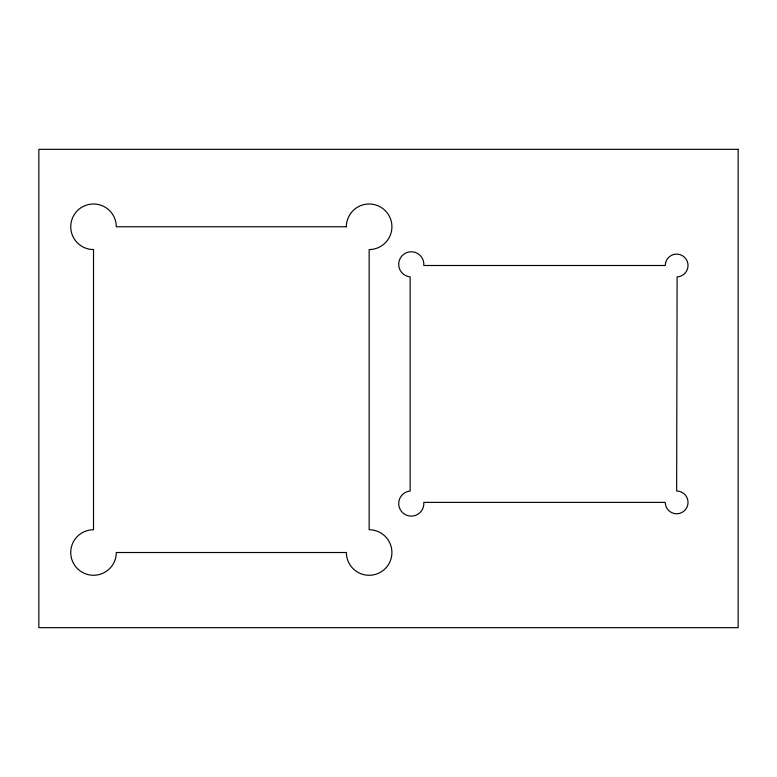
<?xml version="1.0" encoding="UTF-8"?>
<svg xmlns="http://www.w3.org/2000/svg" width="777" height="777" viewBox="0 0 777 777"><rect width="100%" height="100%" fill="white"/><g stroke="black" fill="none" stroke-linecap="round" stroke-linejoin="round"><path stroke-width="1.17" d="M665.539 262.995L665.306 265.501L423.805 265.501A12.578 12.578 0 0 0 412.422 251.826A12.578 12.578 0 0 0 398.747 263.218A12.578 12.578 0 0 0 410.139 276.884L410.139 491.006A12.578 12.578 0 0 0 398.747 504.671A12.578 12.578 0 0 0 412.422 516.064A12.578 12.578 0 0 0 423.805 502.389L665.258 502.389A11.393 11.393 0 0 0 676.65 513.782A11.393 11.393 0 0 0 688.033 502.389A11.393 11.393 0 0 0 676.65 491.006L677.107 276.874A11.393 11.393 0 0 0 688.024 266.035A11.393 11.393 0 0 0 678.175 254.205A11.393 11.393 0 0 0 665.539 262.995M738.15 149.33L38.85 149.33L38.85 627.67L738.15 627.67L738.15 149.33M346.357 226.777L116.297 226.777A22.776 22.776 0 0 0 93.522 203.992A22.776 22.776 0 0 0 70.736 226.777A22.776 22.776 0 0 0 93.522 249.553L93.522 529.729A22.776 22.776 0 0 0 70.736 552.505A22.776 22.776 0 0 0 93.522 575.281A22.776 22.776 0 0 0 116.297 552.505L346.357 552.505A22.776 22.776 0 0 0 369.143 575.281A22.776 22.776 0 0 0 391.919 552.505A22.776 22.776 0 0 0 369.143 529.729L369.143 249.553A22.776 22.776 0 0 0 391.919 226.777A22.776 22.776 0 0 0 369.143 203.992A22.776 22.776 0 0 0 346.357 226.777"/></g></svg>
